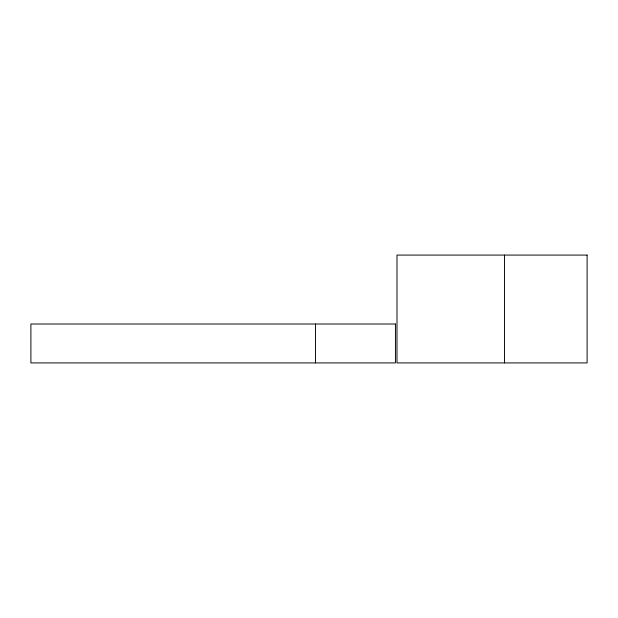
<?xml version="1.0" encoding="UTF-8"?>
<svg xmlns="http://www.w3.org/2000/svg" width="618" height="618" viewBox="0 0 618 618"><rect width="100%" height="100%" fill="white"/><g stroke="black" fill="none" stroke-linecap="round" stroke-linejoin="round"><path stroke-width="0.93" d="M504.497 255.079L504.497 362.921M315.474 324.01L315.474 362.921M587.1 255.079L396.988 255.079L396.988 362.921L587.1 362.921L587.1 255.079M395.443 324.01L30.9 324.01L30.9 362.921L395.443 362.921L395.443 324.01"/></g></svg>
